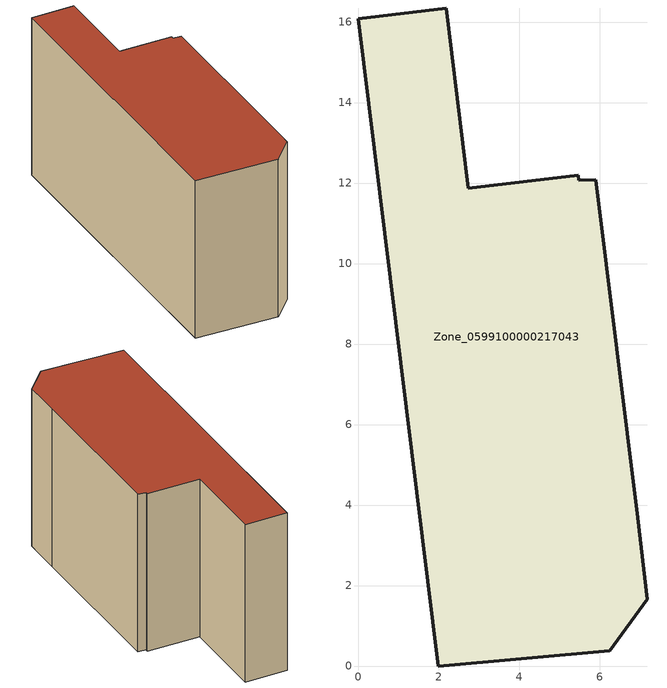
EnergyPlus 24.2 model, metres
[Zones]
Zone_0599100000217043
 floor ground (C_G): 6.95,3.69 7.18,1.66 6.25,0.38 1.99,0 0,16.08 2.19,16.35 2.74,11.87 5.46,12.2 5.48,12.06 5.9,12.08 z0
 wall outside (C_F): 2.19,16.35 0,16.08 1.99,0 6.25,0.38 7.18,1.66 6.95,3.69 5.9,12.08 5.48,12.06 5.46,12.2 2.74,11.87 2.19,16.35 z0:8.61
 roof outside (C_R): 6.95,3.69 5.9,12.08 5.48,12.06 5.46,12.2 2.74,11.87 2.19,16.35 0,16.08 1.99,0 6.25,0.38 7.18,1.66 z8.61
[BUILDING]
Pand.0599100000217043: North Axis=0; Terrain=City; Loads Convergence Tolerance Value=0.04; Temperature Convergence Tolerance Value=0.4; Solar Distribution=FullExterior; Maximum Number of Warmup Days=25; Minimum Number of Warmup Days=1
[Site:Location]
Rotterdam.The.Hague.AP_ZH_NLD Design_Conditions: Latitude=51.96; Longitude=4.45; Time Zone=1; Elevation=-4.5
[SITE:GROUNDTEMPERATURE:BUILDINGSURFACE]
18, 18, 18, 18, 18, 18, 18, 18, 18, 18, 18, 18
[MATERIAL] Thermal Absorptance=0.9; Solar Absorptance=0.7; Visible Absorptance=0.7
Name | Roughness | Thickness | Conductivity | Density | Specific Heat
G.TC.1975-1991 | MediumSmooth | 0.15 | 0.288461 | 540 | 1210
F.TC.1975-1991 | Rough | 0.3 | 0.230769 | 1920 | 840
R.TC.1975-1991 | MediumRough | 0.2 | 0.153846 | 1500 | 1000
[CONSTRUCTION]
C_G: G.TC.1975-1991
C_F: F.TC.1975-1991
C_R: R.TC.1975-1991
[ZONE]
Zone_0599100000217043: Type=1; Multiplier=1; Ceiling Height=Autocalculate; Volume=Autocalculate; Floor Area=autocalculate; Part of Total Floor Area=Yes
[ZONEINFILTRATION:DESIGNFLOWRATE]
Infil_Zone_0599100000217043: Zone or ZoneList or Space or SpaceList=Zone_0599100000217043; Schedule=AlwaysOn; Design Flow Rate Calculation Method=Flow/Area; Flow Rate per Floor Area=0.003; Constant Term Coefficient=1; Temperature Term Coefficient=0; Velocity Term Coefficient=0; Velocity Squared Term Coefficient=0
[HVACTEMPLATE:ZONE:IDEALLOADSAIRSYSTEM]
Zone_0599100000217043: Maximum Heating Supply Air Temperature=50; Minimum Cooling Supply Air Temperature=13; Maximum Heating Supply Air Humidity Ratio=0.0156; Minimum Cooling Supply Air Humidity Ratio=0.0077; Heating Limit=NoLimit; Cooling Limit=NoLimit; Dehumidification Control Type=ConstantSensibleHeatRatio; Cooling Sensible Heat Ratio=0.7; Dehumidification Setpoint=60; Humidification Control Type=None; Humidification Setpoint=30; Outdoor Air Method=None; Outdoor Air Flow Rate per Person=0.00944; Outdoor Air Flow Rate per Zone Floor Area=0; Outdoor Air Flow Rate per Zone=0; Demand Controlled Ventilation Type=None; Outdoor Air Economizer Type=NoEconomizer; Heat Recovery Type=None; Sensible Heat Recovery Effectiveness=0.7; Latent Heat Recovery Effectiveness=0.65
[ZONECONTROL:THERMOSTAT]
ThermostatControl_Zone_0599100000217043: Zone or ZoneList=Zone_0599100000217043; Control Type Schedule=DualSetpointControlType; Control 1=Thermostat_Zone_0599100000217043; Temperature Difference Between Cutout And Setpoint=0
[THERMOSTATSETPOINT:DUALSETPOINT]
Thermostat_Zone_0599100000217043: Heating Setpoint Temperature Schedule=HeatingSetpoint_Zone_0599100000217043; Cooling Setpoint Temperature Schedule=CoolingSetpoint_Zone_0599100000217043
[SCHEDULE:COMPACT]
HeatingSetpoint_Zone_0599100000217043: Through: 12/31, For: AllDays, Until: 24:00, 21
CoolingSetpoint_Zone_0599100000217043: Through: 12/31, For: AllDays, Until: 24:00, 24
DualSetpointControlType: Through: 12/31, For: AllDays, Until: 24:00, 4
AlwaysOn: Through: 12/31, For: AllDays, Until: 24:00, 1
